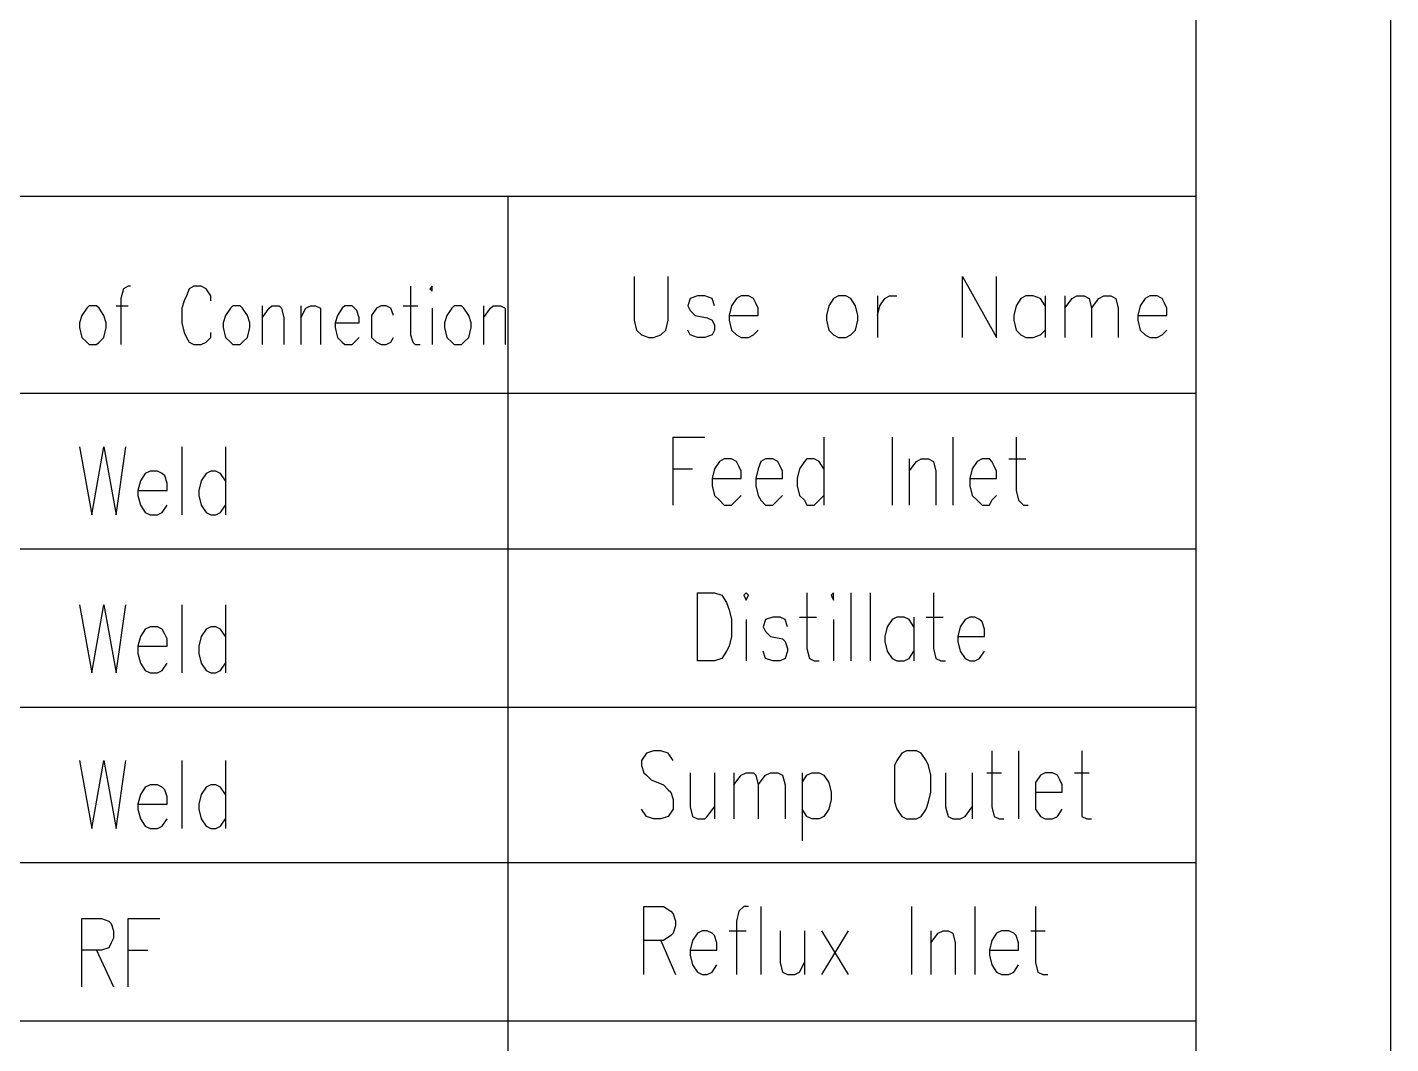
# Model space of a CAD drawing. Extents: x 13.06 to 16.25, y 9.33 to 13.85.
# Drawn here: x 15.8763 to 16.25, y 12.5237 to 12.8023 of the extents above; entities that cross this region are included whole.
import ezdxf

# ---------------------------------------------------------------- set-up
doc = ezdxf.new("R2010")
doc.units = 0
doc.header["$MEASUREMENT"] = 0
doc.linetypes.add('AUSGEZOGEN', pattern=[0])
doc.layers.get('0').update_dxf_attribs({"linetype": 'AUSGEZOGEN'})

msp = doc.modelspace()

# ---------------------------------------------------------------- linework, layer by layer
for points in [[(13.056, 9.33067), (16.25, 9.33067), (16.25, 9.33067), (16.25, 13.85267), (16.25, 13.85267), (13.056, 13.85267), (13.056, 13.85267), (13.056, 9.33067), (13.056, 9.33067)], [(13.19, 9.384), (16.19667, 9.384), (16.19667, 9.384), (16.19667, 13.79933), (16.19667, 13.79933), (13.19, 13.79933), (13.19, 13.79933), (13.19, 9.384), (13.19, 9.384)], [(15.22867, 12.756), (16.19667, 12.756)], [(16.008, 12.756), (16.008, 12.702)], [(15.90467, 12.73133), (15.904, 12.73133), (15.904, 12.73133), (15.90267, 12.73067), (15.90267, 12.73067), (15.902, 12.728), (15.902, 12.728), (15.902, 12.71533)], [(15.92667, 12.72733), (15.92667, 12.72867), (15.92667, 12.72867), (15.92533, 12.73067), (15.92533, 12.73067), (15.924, 12.73133), (15.924, 12.73133), (15.922, 12.73133), (15.922, 12.73133), (15.92067, 12.73067), (15.92067, 12.73067), (15.92, 12.72867), (15.92, 12.72867), (15.91933, 12.72733), (15.91933, 12.72733), (15.91867, 12.72533), (15.91867, 12.72533), (15.91867, 12.72133), (15.91867, 12.72133), (15.91933, 12.71867), (15.91933, 12.71867), (15.92, 12.71733), (15.92, 12.71733), (15.92067, 12.716), (15.92067, 12.716), (15.922, 12.71533), (15.922, 12.71533), (15.924, 12.71533), (15.924, 12.71533), (15.92533, 12.716), (15.92533, 12.716), (15.92667, 12.71733), (15.92667, 12.71733), (15.92667, 12.71867)], [(15.98133, 12.73133), (15.98133, 12.718), (15.98133, 12.718), (15.982, 12.716), (15.982, 12.716), (15.98267, 12.71533), (15.98267, 12.71533), (15.984, 12.71533)], [(15.98667, 12.73067), (15.98733, 12.73), (15.98733, 12.73), (15.98733, 12.73133), (15.98733, 12.73133), (15.98667, 12.73067), (15.98667, 12.73067)], [(16.04267, 12.734), (16.04267, 12.722), (16.04267, 12.722), (16.04333, 12.71933), (16.04333, 12.71933), (16.04467, 12.718), (16.04467, 12.718), (16.04667, 12.71733), (16.04667, 12.71733), (16.048, 12.71733), (16.048, 12.71733), (16.05, 12.718), (16.05, 12.718), (16.05133, 12.71933), (16.05133, 12.71933), (16.052, 12.722), (16.052, 12.722), (16.052, 12.734)], [(16.13267, 12.71733), (16.13267, 12.734), (16.13267, 12.734), (16.142, 12.71733), (16.142, 12.71733), (16.142, 12.734)], [(16.06467, 12.726), (16.064, 12.728), (16.064, 12.728), (16.062, 12.72867), (16.062, 12.72867), (16.06, 12.72867), (16.06, 12.72867), (16.058, 12.728), (16.058, 12.728), (16.05733, 12.726), (16.05733, 12.726), (16.058, 12.72467), (16.058, 12.72467), (16.05933, 12.72333), (16.05933, 12.72333), (16.06267, 12.72267), (16.06267, 12.72267), (16.064, 12.722), (16.064, 12.722), (16.06467, 12.72067), (16.06467, 12.72067), (16.06467, 12.71933), (16.06467, 12.71933), (16.064, 12.718), (16.064, 12.718), (16.062, 12.71733), (16.062, 12.71733), (16.06, 12.71733), (16.06, 12.71733), (16.058, 12.718), (16.058, 12.718), (16.05733, 12.71933)], [(16.06867, 12.72333), (16.07667, 12.72333), (16.07667, 12.72333), (16.07667, 12.72533), (16.07667, 12.72533), (16.076, 12.72667), (16.076, 12.72667), (16.07533, 12.728), (16.07533, 12.728), (16.074, 12.72867), (16.074, 12.72867), (16.072, 12.72867), (16.072, 12.72867), (16.07067, 12.728), (16.07067, 12.728), (16.06933, 12.726), (16.06933, 12.726), (16.06867, 12.72333), (16.06867, 12.72333), (16.06867, 12.722), (16.06867, 12.722), (16.06933, 12.71933), (16.06933, 12.71933), (16.07067, 12.718), (16.07067, 12.718), (16.072, 12.71733), (16.072, 12.71733), (16.074, 12.71733), (16.074, 12.71733), (16.07533, 12.718), (16.07533, 12.718), (16.07667, 12.71933)], [(16.09867, 12.72867), (16.09733, 12.728), (16.09733, 12.728), (16.096, 12.726), (16.096, 12.726), (16.09533, 12.72333), (16.09533, 12.72333), (16.09533, 12.722), (16.09533, 12.722), (16.096, 12.71933), (16.096, 12.71933), (16.09733, 12.718), (16.09733, 12.718), (16.09867, 12.71733), (16.09867, 12.71733), (16.10067, 12.71733), (16.10067, 12.71733), (16.102, 12.718), (16.102, 12.718), (16.10333, 12.71933), (16.10333, 12.71933), (16.104, 12.722), (16.104, 12.722), (16.104, 12.72333), (16.104, 12.72333), (16.10333, 12.726), (16.10333, 12.726), (16.102, 12.728), (16.102, 12.728), (16.10067, 12.72867), (16.10067, 12.72867), (16.09867, 12.72867), (16.09867, 12.72867)], [(16.10933, 12.72867), (16.10933, 12.71733)], [(16.10933, 12.72333), (16.11, 12.726), (16.11, 12.726), (16.11133, 12.728), (16.11133, 12.728), (16.11267, 12.72867), (16.11267, 12.72867), (16.11467, 12.72867)], [(16.15533, 12.726), (16.154, 12.728), (16.154, 12.728), (16.152, 12.72867), (16.152, 12.72867), (16.15, 12.72867), (16.15, 12.72867), (16.14867, 12.728), (16.14867, 12.728), (16.14733, 12.726), (16.14733, 12.726), (16.14667, 12.72333), (16.14667, 12.72333), (16.14667, 12.722), (16.14667, 12.722), (16.14733, 12.71933), (16.14733, 12.71933), (16.14867, 12.718), (16.14867, 12.718), (16.15, 12.71733), (16.15, 12.71733), (16.152, 12.71733), (16.152, 12.71733), (16.154, 12.718), (16.154, 12.718), (16.15533, 12.71933)], [(16.15533, 12.72867), (16.15533, 12.71733)], [(16.16067, 12.72867), (16.16067, 12.71733)], [(16.16067, 12.72533), (16.16267, 12.728), (16.16267, 12.728), (16.164, 12.72867), (16.164, 12.72867), (16.166, 12.72867), (16.166, 12.72867), (16.16733, 12.728), (16.16733, 12.728), (16.168, 12.72533), (16.168, 12.72533), (16.168, 12.71733)], [(16.168, 12.72533), (16.17, 12.728), (16.17, 12.728), (16.17133, 12.72867), (16.17133, 12.72867), (16.17333, 12.72867), (16.17333, 12.72867), (16.17467, 12.728), (16.17467, 12.728), (16.17533, 12.72533), (16.17533, 12.72533), (16.17533, 12.71733)], [(16.18067, 12.72333), (16.18867, 12.72333), (16.18867, 12.72333), (16.18867, 12.72533), (16.18867, 12.72533), (16.188, 12.72667), (16.188, 12.72667), (16.18733, 12.728), (16.18733, 12.728), (16.186, 12.72867), (16.186, 12.72867), (16.184, 12.72867), (16.184, 12.72867), (16.18267, 12.728), (16.18267, 12.728), (16.18133, 12.726), (16.18133, 12.726), (16.18067, 12.72333), (16.18067, 12.72333), (16.18067, 12.722), (16.18067, 12.722), (16.18133, 12.71933), (16.18133, 12.71933), (16.18267, 12.718), (16.18267, 12.718), (16.184, 12.71733), (16.184, 12.71733), (16.186, 12.71733), (16.186, 12.71733), (16.18733, 12.718), (16.18733, 12.718), (16.18867, 12.71933)], [(15.89333, 12.726), (15.89267, 12.72533), (15.89267, 12.72533), (15.89133, 12.72333), (15.89133, 12.72333), (15.89067, 12.72133), (15.89067, 12.72133), (15.89067, 12.72), (15.89067, 12.72), (15.89133, 12.71733), (15.89133, 12.71733), (15.89267, 12.716), (15.89267, 12.716), (15.89333, 12.71533), (15.89333, 12.71533), (15.89533, 12.71533), (15.89533, 12.71533), (15.896, 12.716), (15.896, 12.716), (15.89733, 12.71733), (15.89733, 12.71733), (15.898, 12.72), (15.898, 12.72), (15.898, 12.72133), (15.898, 12.72133), (15.89733, 12.72333), (15.89733, 12.72333), (15.896, 12.72533), (15.896, 12.72533), (15.89533, 12.726), (15.89533, 12.726), (15.89333, 12.726), (15.89333, 12.726)], [(15.90067, 12.726), (15.904, 12.726)], [(15.93267, 12.726), (15.932, 12.72533), (15.932, 12.72533), (15.93067, 12.72333), (15.93067, 12.72333), (15.93, 12.72133), (15.93, 12.72133), (15.93, 12.72), (15.93, 12.72), (15.93067, 12.71733), (15.93067, 12.71733), (15.932, 12.716), (15.932, 12.716), (15.93267, 12.71533), (15.93267, 12.71533), (15.93467, 12.71533), (15.93467, 12.71533), (15.93533, 12.716), (15.93533, 12.716), (15.93667, 12.71733), (15.93667, 12.71733), (15.93733, 12.72), (15.93733, 12.72), (15.93733, 12.72133), (15.93733, 12.72133), (15.93667, 12.72333), (15.93667, 12.72333), (15.93533, 12.72533), (15.93533, 12.72533), (15.93467, 12.726), (15.93467, 12.726), (15.93267, 12.726), (15.93267, 12.726)], [(15.94067, 12.726), (15.94067, 12.71533)], [(15.94067, 12.72267), (15.94267, 12.72533), (15.94267, 12.72533), (15.94333, 12.726), (15.94333, 12.726), (15.94533, 12.726), (15.94533, 12.726), (15.946, 12.72533), (15.946, 12.72533), (15.94667, 12.72267), (15.94667, 12.72267), (15.94667, 12.71533)], [(15.95133, 12.726), (15.95133, 12.71533)], [(15.95133, 12.72267), (15.95267, 12.72533), (15.95267, 12.72533), (15.954, 12.726), (15.954, 12.726), (15.95533, 12.726), (15.95533, 12.726), (15.95667, 12.72533), (15.95667, 12.72533), (15.95667, 12.71533)], [(15.96067, 12.72133), (15.96733, 12.72133), (15.96733, 12.72133), (15.96733, 12.72267), (15.96733, 12.72267), (15.96667, 12.72467), (15.96667, 12.72467), (15.966, 12.72533), (15.966, 12.72533), (15.96533, 12.726), (15.96533, 12.726), (15.96333, 12.726), (15.96333, 12.726), (15.96267, 12.72533), (15.96267, 12.72533), (15.96133, 12.72333), (15.96133, 12.72333), (15.96067, 12.72133), (15.96067, 12.72133), (15.96067, 12.72), (15.96067, 12.72), (15.96133, 12.71733), (15.96133, 12.71733), (15.96267, 12.716), (15.96267, 12.716), (15.96333, 12.71533), (15.96333, 12.71533), (15.96533, 12.71533), (15.96533, 12.71533), (15.966, 12.716), (15.966, 12.716), (15.96733, 12.71733)], [(15.97667, 12.72333), (15.976, 12.72533), (15.976, 12.72533), (15.97467, 12.726), (15.97467, 12.726), (15.97333, 12.726), (15.97333, 12.726), (15.972, 12.72533), (15.972, 12.72533), (15.97067, 12.72333), (15.97067, 12.72333), (15.97067, 12.71733), (15.97067, 12.71733), (15.972, 12.716), (15.972, 12.716), (15.97333, 12.71533), (15.97333, 12.71533), (15.97467, 12.71533), (15.97467, 12.71533), (15.976, 12.716), (15.976, 12.716), (15.97667, 12.71733)], [(15.97933, 12.726), (15.98333, 12.726)], [(15.98733, 12.72533), (15.98733, 12.71533)], [(15.99333, 12.726), (15.99267, 12.72533), (15.99267, 12.72533), (15.99133, 12.72333), (15.99133, 12.72333), (15.99067, 12.72133), (15.99067, 12.72133), (15.99067, 12.72), (15.99067, 12.72), (15.99133, 12.71733), (15.99133, 12.71733), (15.99267, 12.716), (15.99267, 12.716), (15.99333, 12.71533), (15.99333, 12.71533), (15.99533, 12.71533), (15.99533, 12.71533), (15.996, 12.716), (15.996, 12.716), (15.99733, 12.71733), (15.99733, 12.71733), (15.998, 12.72), (15.998, 12.72), (15.998, 12.72133), (15.998, 12.72133), (15.99733, 12.72333), (15.99733, 12.72333), (15.996, 12.72533), (15.996, 12.72533), (15.99533, 12.726), (15.99533, 12.726), (15.99333, 12.726), (15.99333, 12.726)], [(16.00133, 12.726), (16.00133, 12.71533)], [(16.00133, 12.72267), (16.00333, 12.72533), (16.00333, 12.72533), (16.004, 12.726), (16.004, 12.726), (16.006, 12.726), (16.006, 12.726), (16.00733, 12.72533), (16.00733, 12.72533), (16.00733, 12.71533)], [(15.22867, 12.702), (16.19667, 12.702)], [(16.008, 12.702), (16.008, 12.23667)], [(16.05333, 12.67133), (16.05333, 12.69), (16.05333, 12.69), (16.062, 12.69)], [(16.09467, 12.69), (16.09467, 12.67133)], [(16.11333, 12.69), (16.11333, 12.67133)], [(16.13, 12.69), (16.13, 12.67133)], [(16.14733, 12.69), (16.14733, 12.67533), (16.14733, 12.67533), (16.148, 12.67267), (16.148, 12.67267), (16.14933, 12.67133), (16.14933, 12.67133), (16.15067, 12.67133)], [(15.89067, 12.68733), (15.894, 12.66867), (15.894, 12.66867), (15.89733, 12.68733), (15.89733, 12.68733), (15.90067, 12.66867), (15.90067, 12.66867), (15.90333, 12.68733)], [(15.91867, 12.68733), (15.91867, 12.66867)], [(15.93067, 12.68733), (15.93067, 12.66867)], [(16.064, 12.67867), (16.072, 12.67867), (16.072, 12.67867), (16.072, 12.68067), (16.072, 12.68067), (16.07133, 12.682), (16.07133, 12.682), (16.07067, 12.68333), (16.07067, 12.68333), (16.06933, 12.684), (16.06933, 12.684), (16.06733, 12.684), (16.06733, 12.684), (16.066, 12.68333), (16.066, 12.68333), (16.06467, 12.68133), (16.06467, 12.68133), (16.064, 12.67867), (16.064, 12.67867), (16.064, 12.67667), (16.064, 12.67667), (16.06467, 12.674), (16.06467, 12.674), (16.066, 12.67267), (16.066, 12.67267), (16.06733, 12.67133), (16.06733, 12.67133), (16.06933, 12.67133), (16.06933, 12.67133), (16.07067, 12.67267), (16.07067, 12.67267), (16.072, 12.674)], [(16.076, 12.67867), (16.08333, 12.67867), (16.08333, 12.67867), (16.08333, 12.68067), (16.08333, 12.68067), (16.08267, 12.682), (16.08267, 12.682), (16.082, 12.68333), (16.082, 12.68333), (16.08067, 12.684), (16.08067, 12.684), (16.07867, 12.684), (16.07867, 12.684), (16.07733, 12.68333), (16.07733, 12.68333), (16.07667, 12.68133), (16.07667, 12.68133), (16.076, 12.67867), (16.076, 12.67867), (16.076, 12.67667), (16.076, 12.67667), (16.07667, 12.674), (16.07667, 12.674), (16.07733, 12.67267), (16.07733, 12.67267), (16.07867, 12.67133), (16.07867, 12.67133), (16.08067, 12.67133), (16.08067, 12.67133), (16.082, 12.67267), (16.082, 12.67267), (16.08333, 12.674)], [(16.09467, 12.68133), (16.09333, 12.68333), (16.09333, 12.68333), (16.092, 12.684), (16.092, 12.684), (16.09, 12.684), (16.09, 12.684), (16.08933, 12.68333), (16.08933, 12.68333), (16.088, 12.68133), (16.088, 12.68133), (16.08733, 12.67867), (16.08733, 12.67867), (16.08733, 12.67667), (16.08733, 12.67667), (16.088, 12.674), (16.088, 12.674), (16.08933, 12.67267), (16.08933, 12.67267), (16.09, 12.67133), (16.09, 12.67133), (16.092, 12.67133), (16.092, 12.67133), (16.09333, 12.67267), (16.09333, 12.67267), (16.09467, 12.674)], [(16.118, 12.684), (16.118, 12.67133)], [(16.118, 12.68067), (16.12, 12.68333), (16.12, 12.68333), (16.12133, 12.684), (16.12133, 12.684), (16.12333, 12.684), (16.12333, 12.684), (16.12467, 12.68333), (16.12467, 12.68333), (16.12533, 12.68067), (16.12533, 12.68067), (16.12533, 12.67133)], [(16.13467, 12.67867), (16.142, 12.67867), (16.142, 12.67867), (16.142, 12.68067), (16.142, 12.68067), (16.14133, 12.682), (16.14133, 12.682), (16.14067, 12.68333), (16.14067, 12.68333), (16.14, 12.684), (16.14, 12.684), (16.138, 12.684), (16.138, 12.684), (16.13667, 12.68333), (16.13667, 12.68333), (16.13533, 12.68133), (16.13533, 12.68133), (16.13467, 12.67867), (16.13467, 12.67867), (16.13467, 12.67667), (16.13467, 12.67667), (16.13533, 12.674), (16.13533, 12.674), (16.13667, 12.67267), (16.13667, 12.67267), (16.138, 12.67133), (16.138, 12.67133), (16.14, 12.67133), (16.14, 12.67133), (16.14067, 12.67267), (16.14067, 12.67267), (16.142, 12.674)], [(16.14533, 12.684), (16.15, 12.684)], [(15.90667, 12.67533), (15.91467, 12.67533), (15.91467, 12.67533), (15.91467, 12.67733), (15.91467, 12.67733), (15.914, 12.67933), (15.914, 12.67933), (15.91333, 12.68), (15.91333, 12.68), (15.912, 12.68067), (15.912, 12.68067), (15.91, 12.68067), (15.91, 12.68067), (15.90867, 12.68), (15.90867, 12.68), (15.90733, 12.678), (15.90733, 12.678), (15.90667, 12.67533), (15.90667, 12.67533), (15.90667, 12.674), (15.90667, 12.674), (15.90733, 12.67133), (15.90733, 12.67133), (15.90867, 12.66933), (15.90867, 12.66933), (15.91, 12.66867), (15.91, 12.66867), (15.912, 12.66867), (15.912, 12.66867), (15.91333, 12.66933), (15.91333, 12.66933), (15.91467, 12.67133)], [(15.93067, 12.678), (15.92933, 12.68), (15.92933, 12.68), (15.928, 12.68067), (15.928, 12.68067), (15.92667, 12.68067), (15.92667, 12.68067), (15.92533, 12.68), (15.92533, 12.68), (15.924, 12.678), (15.924, 12.678), (15.92333, 12.67533), (15.92333, 12.67533), (15.92333, 12.674), (15.92333, 12.674), (15.924, 12.67133), (15.924, 12.67133), (15.92533, 12.66933), (15.92533, 12.66933), (15.92667, 12.66867), (15.92667, 12.66867), (15.928, 12.66867), (15.928, 12.66867), (15.92933, 12.66933), (15.92933, 12.66933), (15.93067, 12.67133)], [(16.05333, 12.68133), (16.05867, 12.68133)], [(15.22867, 12.65933), (16.19667, 12.65933)], [(16.06, 12.62867), (16.06, 12.64733), (16.06, 12.64733), (16.06467, 12.64733), (16.06467, 12.64733), (16.06667, 12.64667), (16.06667, 12.64667), (16.068, 12.64467), (16.068, 12.64467), (16.06867, 12.64267), (16.06867, 12.64267), (16.06933, 12.64), (16.06933, 12.64), (16.06933, 12.63533), (16.06933, 12.63533), (16.06867, 12.63267), (16.06867, 12.63267), (16.068, 12.63133), (16.068, 12.63133), (16.06667, 12.62933), (16.06667, 12.62933), (16.06467, 12.62867), (16.06467, 12.62867), (16.06, 12.62867), (16.06, 12.62867)], [(16.07267, 12.64667), (16.07333, 12.64533), (16.07333, 12.64533), (16.074, 12.64667), (16.074, 12.64667), (16.07333, 12.64733), (16.07333, 12.64733), (16.07267, 12.64667), (16.07267, 12.64667)], [(16.09, 12.64733), (16.09, 12.632), (16.09, 12.632), (16.09067, 12.62933), (16.09067, 12.62933), (16.092, 12.62867), (16.092, 12.62867), (16.09333, 12.62867)], [(16.09667, 12.64667), (16.09733, 12.64533), (16.09733, 12.64533), (16.09733, 12.64733), (16.09733, 12.64733), (16.09667, 12.64667), (16.09667, 12.64667)], [(16.102, 12.64733), (16.102, 12.62867)], [(16.10733, 12.64733), (16.10733, 12.62867)], [(16.12467, 12.64733), (16.12467, 12.632), (16.12467, 12.632), (16.12533, 12.62933), (16.12533, 12.62933), (16.12667, 12.62867), (16.12667, 12.62867), (16.128, 12.62867)], [(15.89067, 12.644), (15.894, 12.62533), (15.894, 12.62533), (15.89733, 12.644), (15.89733, 12.644), (15.90067, 12.62533), (15.90067, 12.62533), (15.90333, 12.644)], [(15.91867, 12.644), (15.91867, 12.62533)], [(15.93067, 12.644), (15.93067, 12.62533)], [(15.90667, 12.63267), (15.91467, 12.63267), (15.91467, 12.63267), (15.91467, 12.63467), (15.91467, 12.63467), (15.914, 12.636), (15.914, 12.636), (15.91333, 12.63733), (15.91333, 12.63733), (15.912, 12.638), (15.912, 12.638), (15.91, 12.638), (15.91, 12.638), (15.90867, 12.63733), (15.90867, 12.63733), (15.90733, 12.63533), (15.90733, 12.63533), (15.90667, 12.63267), (15.90667, 12.63267), (15.90667, 12.63067), (15.90667, 12.63067), (15.90733, 12.628), (15.90733, 12.628), (15.90867, 12.626), (15.90867, 12.626), (15.91, 12.62533), (15.91, 12.62533), (15.912, 12.62533), (15.912, 12.62533), (15.91333, 12.626), (15.91333, 12.626), (15.91467, 12.628)], [(15.93067, 12.63533), (15.92933, 12.63733), (15.92933, 12.63733), (15.928, 12.638), (15.928, 12.638), (15.92667, 12.638), (15.92667, 12.638), (15.92533, 12.63733), (15.92533, 12.63733), (15.924, 12.63533), (15.924, 12.63533), (15.92333, 12.63267), (15.92333, 12.63267), (15.92333, 12.63067), (15.92333, 12.63067), (15.924, 12.628), (15.924, 12.628), (15.92533, 12.626), (15.92533, 12.626), (15.92667, 12.62533), (15.92667, 12.62533), (15.928, 12.62533), (15.928, 12.62533), (15.92933, 12.626), (15.92933, 12.626), (15.93067, 12.628)], [(16.07333, 12.64), (16.07333, 12.62867)], [(16.08467, 12.638), (16.084, 12.64), (16.084, 12.64), (16.08267, 12.64067), (16.08267, 12.64067), (16.08067, 12.64067), (16.08067, 12.64067), (16.07867, 12.64), (16.07867, 12.64), (16.078, 12.638), (16.078, 12.638), (16.07867, 12.63667), (16.07867, 12.63667), (16.08, 12.63533), (16.08, 12.63533), (16.08333, 12.63467), (16.08333, 12.63467), (16.084, 12.634), (16.084, 12.634), (16.08467, 12.632), (16.08467, 12.632), (16.08467, 12.63133), (16.08467, 12.63133), (16.084, 12.62933), (16.084, 12.62933), (16.08267, 12.62867), (16.08267, 12.62867), (16.08067, 12.62867), (16.08067, 12.62867), (16.07867, 12.62933), (16.07867, 12.62933), (16.078, 12.63133)], [(16.088, 12.64067), (16.09267, 12.64067)], [(16.09733, 12.64), (16.09733, 12.62867)], [(16.11933, 12.638), (16.118, 12.64), (16.118, 12.64), (16.11667, 12.64067), (16.11667, 12.64067), (16.11467, 12.64067), (16.11467, 12.64067), (16.11333, 12.64), (16.11333, 12.64), (16.112, 12.638), (16.112, 12.638), (16.11133, 12.63533), (16.11133, 12.63533), (16.11133, 12.634), (16.11133, 12.634), (16.112, 12.63133), (16.112, 12.63133), (16.11333, 12.62933), (16.11333, 12.62933), (16.11467, 12.62867), (16.11467, 12.62867), (16.11667, 12.62867), (16.11667, 12.62867), (16.118, 12.62933), (16.118, 12.62933), (16.11933, 12.63133)], [(16.11933, 12.64067), (16.11933, 12.62867)], [(16.12267, 12.64067), (16.12733, 12.64067)], [(16.13133, 12.63533), (16.13867, 12.63533), (16.13867, 12.63533), (16.13867, 12.63733), (16.13867, 12.63733), (16.138, 12.63933), (16.138, 12.63933), (16.13733, 12.64), (16.13733, 12.64), (16.136, 12.64067), (16.136, 12.64067), (16.13467, 12.64067), (16.13467, 12.64067), (16.13333, 12.64), (16.13333, 12.64), (16.132, 12.638), (16.132, 12.638), (16.13133, 12.63533), (16.13133, 12.63533), (16.13133, 12.634), (16.13133, 12.634), (16.132, 12.63133), (16.132, 12.63133), (16.13333, 12.62933), (16.13333, 12.62933), (16.13467, 12.62867), (16.13467, 12.62867), (16.136, 12.62867), (16.136, 12.62867), (16.13733, 12.62933), (16.13733, 12.62933), (16.13867, 12.63133)], [(15.22867, 12.616), (16.19667, 12.616)], [(16.05333, 12.60133), (16.052, 12.60333), (16.052, 12.60333), (16.05, 12.604), (16.05, 12.604), (16.048, 12.604), (16.048, 12.604), (16.046, 12.60333), (16.046, 12.60333), (16.04467, 12.60133), (16.04467, 12.60133), (16.04467, 12.6), (16.04467, 12.6), (16.04533, 12.598), (16.04533, 12.598), (16.046, 12.59733), (16.046, 12.59733), (16.04733, 12.596), (16.04733, 12.596), (16.05067, 12.59467), (16.05067, 12.59467), (16.052, 12.59333), (16.052, 12.59333), (16.05267, 12.59267), (16.05267, 12.59267), (16.05333, 12.59067), (16.05333, 12.59067), (16.05333, 12.588), (16.05333, 12.588), (16.052, 12.586), (16.052, 12.586), (16.05, 12.58533), (16.05, 12.58533), (16.048, 12.58533), (16.048, 12.58533), (16.046, 12.586), (16.046, 12.586), (16.04467, 12.588)], [(16.11733, 12.604), (16.116, 12.60333), (16.116, 12.60333), (16.11467, 12.60133), (16.11467, 12.60133), (16.114, 12.6), (16.114, 12.6), (16.114, 12.59), (16.114, 12.59), (16.11467, 12.588), (16.11467, 12.588), (16.116, 12.586), (16.116, 12.586), (16.11733, 12.58533), (16.11733, 12.58533), (16.12, 12.58533), (16.12, 12.58533), (16.12133, 12.586), (16.12133, 12.586), (16.12267, 12.588), (16.12267, 12.588), (16.12333, 12.59), (16.12333, 12.59), (16.124, 12.59267), (16.124, 12.59267), (16.124, 12.59733), (16.124, 12.59733), (16.12333, 12.6), (16.12333, 12.6), (16.12267, 12.60133), (16.12267, 12.60133), (16.12133, 12.60333), (16.12133, 12.60333), (16.12, 12.604), (16.12, 12.604), (16.11733, 12.604), (16.11733, 12.604)], [(16.14067, 12.604), (16.14067, 12.58867), (16.14067, 12.58867), (16.14133, 12.586), (16.14133, 12.586), (16.14267, 12.58533), (16.14267, 12.58533), (16.144, 12.58533)], [(16.148, 12.604), (16.148, 12.58533)], [(16.16533, 12.604), (16.16533, 12.586), (16.16533, 12.586), (16.16667, 12.58533), (16.16667, 12.58533), (16.168, 12.58533)], [(15.89067, 12.60133), (15.894, 12.58267), (15.894, 12.58267), (15.89733, 12.60133), (15.89733, 12.60133), (15.90067, 12.58267), (15.90067, 12.58267), (15.90333, 12.60133)], [(15.91867, 12.60133), (15.91867, 12.58267)], [(15.93067, 12.60133), (15.93067, 12.58267)], [(16.058, 12.598), (16.058, 12.58867), (16.058, 12.58867), (16.05867, 12.586), (16.05867, 12.586), (16.06, 12.58533), (16.06, 12.58533), (16.062, 12.58533), (16.062, 12.58533), (16.06267, 12.586), (16.06267, 12.586), (16.06467, 12.58867)], [(16.06467, 12.598), (16.06467, 12.58533)], [(16.07, 12.598), (16.07, 12.58533)], [(16.07, 12.59467), (16.072, 12.59733), (16.072, 12.59733), (16.07333, 12.598), (16.07333, 12.598), (16.07533, 12.598), (16.07533, 12.598), (16.076, 12.59733), (16.076, 12.59733), (16.07667, 12.59467), (16.07667, 12.59467), (16.07667, 12.58533)], [(16.07667, 12.59467), (16.07867, 12.59733), (16.07867, 12.59733), (16.08, 12.598), (16.08, 12.598), (16.082, 12.598), (16.082, 12.598), (16.08333, 12.59733), (16.08333, 12.59733), (16.084, 12.59467), (16.084, 12.59467), (16.084, 12.58533)], [(16.08867, 12.598), (16.08867, 12.57933)], [(16.08867, 12.59533), (16.09, 12.59733), (16.09, 12.59733), (16.09133, 12.598), (16.09133, 12.598), (16.09333, 12.598), (16.09333, 12.598), (16.09467, 12.59733), (16.09467, 12.59733), (16.096, 12.59533), (16.096, 12.59533), (16.09667, 12.59267), (16.09667, 12.59267), (16.09667, 12.59067), (16.09667, 12.59067), (16.096, 12.588), (16.096, 12.588), (16.09467, 12.586), (16.09467, 12.586), (16.09333, 12.58533), (16.09333, 12.58533), (16.09133, 12.58533), (16.09133, 12.58533), (16.09, 12.586), (16.09, 12.586), (16.08867, 12.588)], [(16.128, 12.598), (16.128, 12.58867), (16.128, 12.58867), (16.12867, 12.586), (16.12867, 12.586), (16.13, 12.58533), (16.13, 12.58533), (16.132, 12.58533), (16.132, 12.58533), (16.13333, 12.586), (16.13333, 12.586), (16.13533, 12.58867)], [(16.13533, 12.598), (16.13533, 12.58533)], [(16.13933, 12.598), (16.14333, 12.598)], [(16.15267, 12.59267), (16.16, 12.59267), (16.16, 12.59267), (16.16, 12.59467), (16.16, 12.59467), (16.15933, 12.596), (16.15933, 12.596), (16.15867, 12.59733), (16.15867, 12.59733), (16.15733, 12.598), (16.15733, 12.598), (16.15533, 12.598), (16.15533, 12.598), (16.154, 12.59733), (16.154, 12.59733), (16.15267, 12.59533), (16.15267, 12.59533), (16.15267, 12.588), (16.15267, 12.588), (16.154, 12.586), (16.154, 12.586), (16.15533, 12.58533), (16.15533, 12.58533), (16.15733, 12.58533), (16.15733, 12.58533), (16.15867, 12.586), (16.15867, 12.586), (16.16, 12.588)], [(16.16333, 12.598), (16.16733, 12.598)], [(15.90667, 12.58933), (15.91467, 12.58933), (15.91467, 12.58933), (15.91467, 12.59133), (15.91467, 12.59133), (15.914, 12.59333), (15.914, 12.59333), (15.91333, 12.594), (15.91333, 12.594), (15.912, 12.59467), (15.912, 12.59467), (15.91, 12.59467), (15.91, 12.59467), (15.90867, 12.594), (15.90867, 12.594), (15.90733, 12.592), (15.90733, 12.592), (15.90667, 12.58933), (15.90667, 12.58933), (15.90667, 12.588), (15.90667, 12.588), (15.90733, 12.58533), (15.90733, 12.58533), (15.90867, 12.58333), (15.90867, 12.58333), (15.91, 12.58267), (15.91, 12.58267), (15.912, 12.58267), (15.912, 12.58267), (15.91333, 12.58333), (15.91333, 12.58333), (15.91467, 12.58533)], [(15.93067, 12.592), (15.92933, 12.594), (15.92933, 12.594), (15.928, 12.59467), (15.928, 12.59467), (15.92667, 12.59467), (15.92667, 12.59467), (15.92533, 12.594), (15.92533, 12.594), (15.924, 12.592), (15.924, 12.592), (15.92333, 12.58933), (15.92333, 12.58933), (15.92333, 12.588), (15.92333, 12.588), (15.924, 12.58533), (15.924, 12.58533), (15.92533, 12.58333), (15.92533, 12.58333), (15.92667, 12.58267), (15.92667, 12.58267), (15.928, 12.58267), (15.928, 12.58267), (15.92933, 12.58333), (15.92933, 12.58333), (15.93067, 12.58533)], [(15.22867, 12.57333), (16.19667, 12.57333)], [(16.04533, 12.54267), (16.04533, 12.56133), (16.04533, 12.56133), (16.05067, 12.56133), (16.05067, 12.56133), (16.05267, 12.56), (16.05267, 12.56), (16.05333, 12.55933), (16.05333, 12.55933), (16.054, 12.55733), (16.054, 12.55733), (16.054, 12.556), (16.054, 12.556), (16.05333, 12.554), (16.05333, 12.554), (16.05267, 12.55333), (16.05267, 12.55333), (16.05067, 12.552), (16.05067, 12.552), (16.04533, 12.552)], [(16.074, 12.56133), (16.07267, 12.56133), (16.07267, 12.56133), (16.07133, 12.56), (16.07133, 12.56), (16.07067, 12.55733), (16.07067, 12.55733), (16.07067, 12.54267)], [(16.07733, 12.56133), (16.07733, 12.54267)], [(16.11867, 12.56133), (16.11867, 12.54267)], [(16.136, 12.56133), (16.136, 12.54267)], [(16.15267, 12.56133), (16.15267, 12.546), (16.15267, 12.546), (16.15333, 12.54333), (16.15333, 12.54333), (16.15467, 12.54267), (16.15467, 12.54267), (16.156, 12.54267)], [(15.89133, 12.53933), (15.89133, 12.558), (15.89133, 12.558), (15.89667, 12.558), (15.89667, 12.558), (15.89867, 12.55733), (15.89867, 12.55733), (15.89933, 12.55667), (15.89933, 12.55667), (15.9, 12.55467), (15.9, 12.55467), (15.9, 12.55267), (15.9, 12.55267), (15.89933, 12.55133), (15.89933, 12.55133), (15.89867, 12.55), (15.89867, 12.55), (15.89667, 12.54933), (15.89667, 12.54933), (15.89133, 12.54933)], [(15.904, 12.53933), (15.904, 12.558), (15.904, 12.558), (15.91267, 12.558)], [(16.05, 12.552), (16.054, 12.54267)], [(16.058, 12.54933), (16.06533, 12.54933), (16.06533, 12.54933), (16.06533, 12.55133), (16.06533, 12.55133), (16.06467, 12.55333), (16.06467, 12.55333), (16.064, 12.554), (16.064, 12.554), (16.06267, 12.55467), (16.06267, 12.55467), (16.06133, 12.55467), (16.06133, 12.55467), (16.06, 12.554), (16.06, 12.554), (16.05867, 12.552), (16.05867, 12.552), (16.058, 12.54933), (16.058, 12.54933), (16.058, 12.548), (16.058, 12.548), (16.05867, 12.54533), (16.05867, 12.54533), (16.06, 12.54333), (16.06, 12.54333), (16.06133, 12.54267), (16.06133, 12.54267), (16.06267, 12.54267), (16.06267, 12.54267), (16.064, 12.54333), (16.064, 12.54333), (16.06533, 12.54533)], [(16.06867, 12.55467), (16.07333, 12.55467)], [(16.08267, 12.55467), (16.08267, 12.546), (16.08267, 12.546), (16.08333, 12.54333), (16.08333, 12.54333), (16.08467, 12.54267), (16.08467, 12.54267), (16.08667, 12.54267), (16.08667, 12.54267), (16.088, 12.54333), (16.088, 12.54333), (16.08933, 12.546)], [(16.08933, 12.55467), (16.08933, 12.54267)], [(16.094, 12.55467), (16.10133, 12.54267)], [(16.10133, 12.55467), (16.094, 12.54267)], [(16.124, 12.55467), (16.124, 12.54267)], [(16.124, 12.55133), (16.126, 12.554), (16.126, 12.554), (16.12733, 12.55467), (16.12733, 12.55467), (16.12867, 12.55467), (16.12867, 12.55467), (16.13, 12.554), (16.13, 12.554), (16.13067, 12.55133), (16.13067, 12.55133), (16.13067, 12.54267)], [(16.14, 12.54933), (16.148, 12.54933), (16.148, 12.54933), (16.148, 12.55133), (16.148, 12.55133), (16.14733, 12.55333), (16.14733, 12.55333), (16.14667, 12.554), (16.14667, 12.554), (16.14533, 12.55467), (16.14533, 12.55467), (16.14333, 12.55467), (16.14333, 12.55467), (16.142, 12.554), (16.142, 12.554), (16.14067, 12.552), (16.14067, 12.552), (16.14, 12.54933), (16.14, 12.54933), (16.14, 12.548), (16.14, 12.548), (16.14067, 12.54533), (16.14067, 12.54533), (16.142, 12.54333), (16.142, 12.54333), (16.14333, 12.54267), (16.14333, 12.54267), (16.14533, 12.54267), (16.14533, 12.54267), (16.14667, 12.54333), (16.14667, 12.54333), (16.148, 12.54533)], [(16.15133, 12.55467), (16.15533, 12.55467)], [(15.89533, 12.54933), (15.9, 12.53933)], [(15.904, 12.54933), (15.90933, 12.54933)], [(15.22867, 12.53), (16.19667, 12.53)]]:
    msp.add_lwpolyline(points)

doc.saveas('drawing.dxf')
